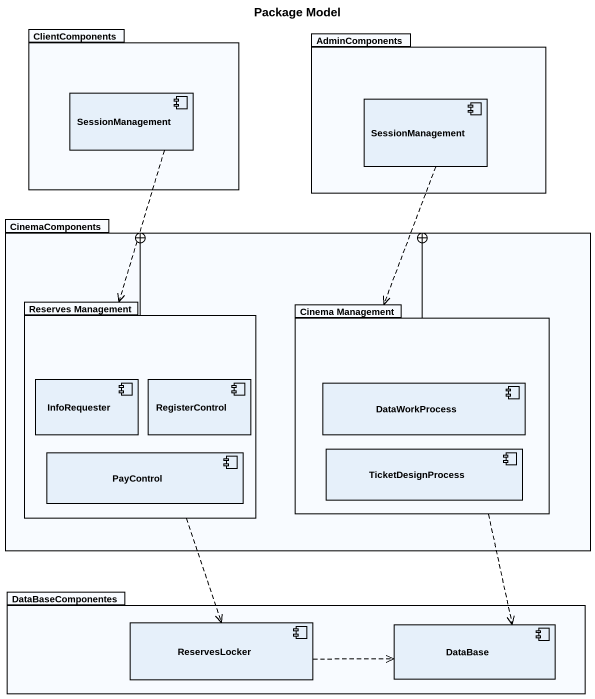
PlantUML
@startuml
title Package Model
package ClientComponents {
  component SessionManagement
}
package AdminComponents {
  component "SessionManagement" as SessionManagement_2
}
package CinemaComponents {
  package "Reserves Management" as Reserves_Management {
    component InfoRequester
    component RegisterControl
    component PayControl
  }
  package "Cinema Management" as Cinema_Management {
    component DataWorkProcess
    component TicketDesignProcess
  }
}
package DataBaseComponentes {
  component ReservesLocker
  component "DataBase" as DataBase_
}
SessionManagement ..> Reserves_Management
SessionManagement_2 ..> Cinema_Management
Reserves_Management -right-+ CinemaComponents
Reserves_Management ..> ReservesLocker
Cinema_Management -left-+ CinemaComponents
Cinema_Management ..> DataBase_
ReservesLocker .right.> DataBase_
@enduml
